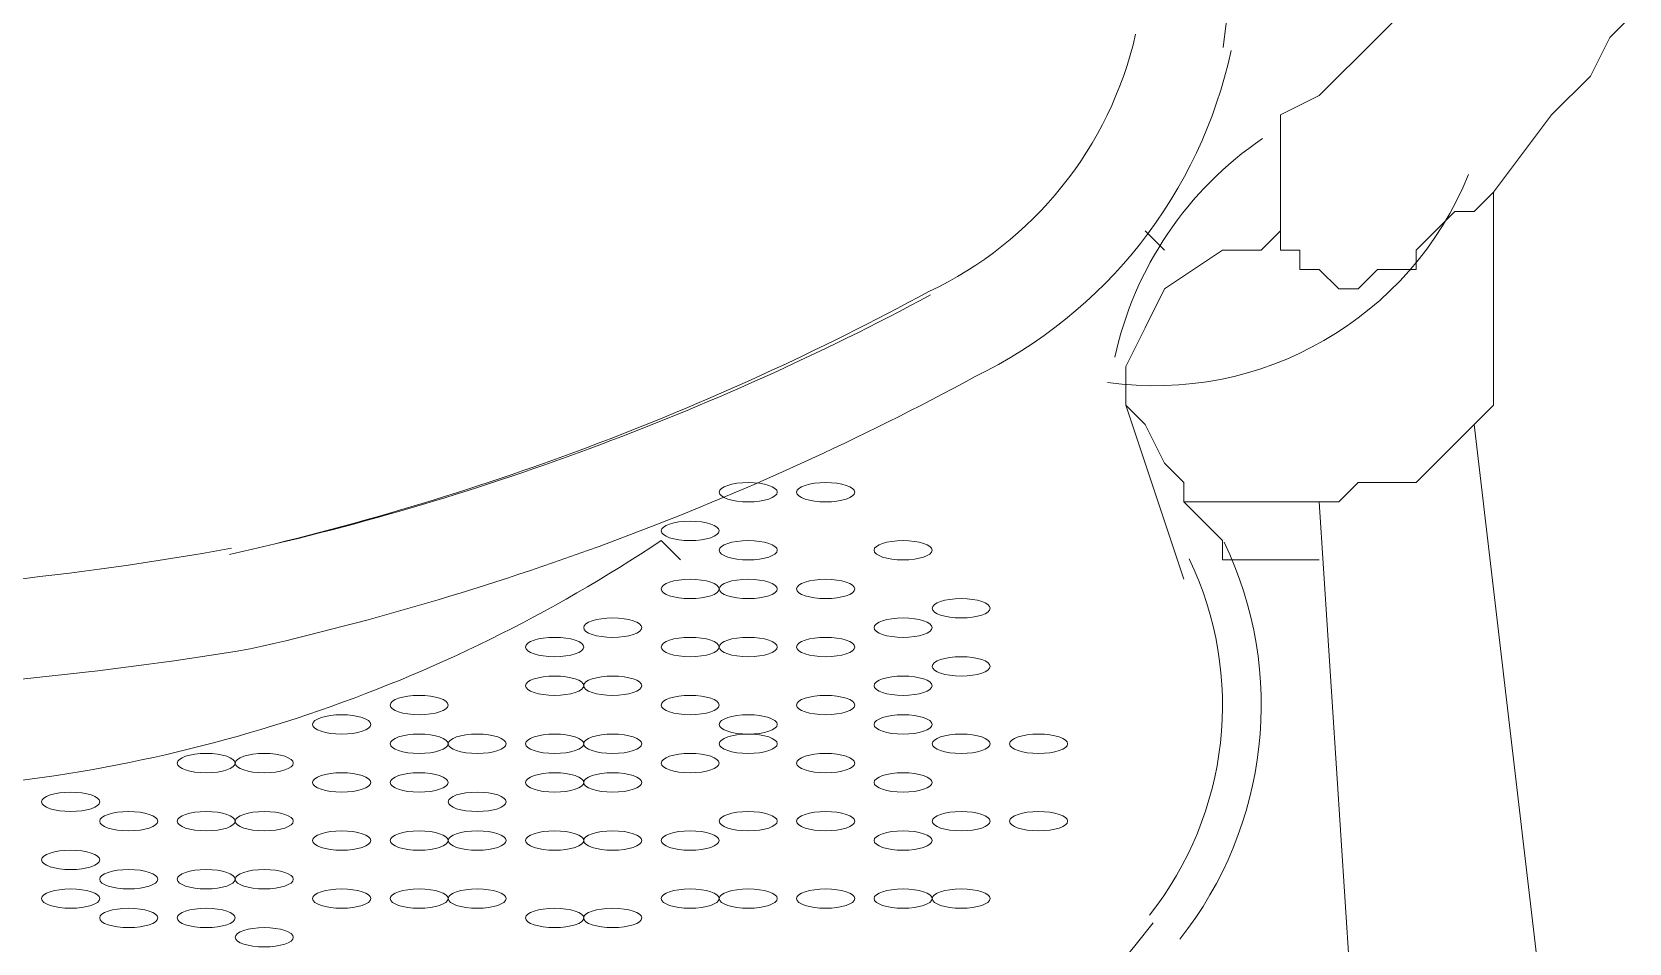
# Model space of a CAD drawing. Header units: metres. Extents: x 29 to 86.9, y -23.2 to 39.7.
# Drawn here: x 75.1351 to 75.3368, y -15.9126 to -15.7975 of the extents above; entities that cross this region are included whole.
import ezdxf

# ---------------------------------------------------------------- set-up
doc = ezdxf.new("R2010")
doc.units = ezdxf.units.M
doc.header["$LTSCALE"] = 100
doc.layers.get('0').update_dxf_attribs({"color": 254})
doc.layers.add('Arqui', color=8, linetype='Continuous', lineweight=0)

# ---------------------------------------------------------------- blocks, each defined once
blk = doc.blocks.new('A$C9582355f')
at = {"layer": 'Arqui'}
for points in [[(46.31015313276561, 7.341359911394193), (46.31015313276561, 7.343805511393839), (46.31015313276561, 7.348696711394041), (46.31015313276561, 7.351142311394142), (46.31015313276561, 7.356033511393889), (46.31504433276558, 7.35847911139399), (46.32238113276554, 7.365815911393838), (46.32727233276552, 7.37070711139404), (46.32971793276562, 7.373152711394141), (46.33460913276559, 7.373152711394141), (46.33950033276557, 7.375598311394242)], [(46.33705473276558, 7.34625111139394), (46.34439153276554, 7.356033511393889), (46.34928273276552, 7.360924711394091), (46.35172833276562, 7.365815911393838), (46.3541739327656, 7.368261511393939)], [(46.29547953276557, 7.338914311394092), (46.29303393276558, 7.341359911394193)], [(46.29792513276556, 7.297339111394194), (46.29058833276559, 7.319349511394194)], [(46.34439153276554, 7.233753511393843), (46.33460913276559, 7.316903911394093)], [(46.29792513276556, 7.307121511394143), (46.30037073276554, 7.304675911394042), (46.30281633276553, 7.302230311393942), (46.30281633276553, 7.299784711393841), (46.30526193276552, 7.299784711393841), (46.31015313276561, 7.299784711393841), (46.31504433276558, 7.299784711393841)]]:
    blk.add_lwpolyline(points, dxfattribs=at)
for points in [[(46.17736967206162, 7.300482245425883, 0.06904268617287299), (46.26593971730955, 7.333269377474153, -0.06904268617287299), (46.17736967206162, 7.300482245425883, 0.06904268617287299), (46.26573034949359, 7.333708631690115, 0.2302038230454026), (46.29184189841357, 7.36622518255399)], [(46.11808769220562, 7.282841301122062, 0.03702395519678407), (46.17999849641359, 7.288540160522189, 0.06904277544357676), (46.27147557746952, 7.322902185601833, 0.2305320559288363), (46.30390504051758, 7.364141947105963)], [(46.34185791242868, 7.233919795995007, -1.027903158024947), (46.31993553276556, 7.231307911394197), (46.31504433276558, 7.307121511394143)], [(46.23433953276555, 7.299784711393841), (46.23189393276556, 7.302230311393942, -0.133327439036073), (46.13842559527762, 7.270730689921947)]]:
    blk.add_lwpolyline(points, format="xyb", dxfattribs=at)
blk.add_lwpolyline([(46.33705473276558, 7.34625111139394), (46.33705473276558, 7.32179511139384), (46.33705473276558, 7.319349511394194), (46.33460913276559, 7.316903911394093), (46.32971793276562, 7.312012711393891), (46.32727233276552, 7.309567111394244), (46.32238113276554, 7.309567111394244), (46.31993553276556, 7.309567111394244), (46.31748993276557, 7.307121511394143), (46.31504433276558, 7.307121511394143), (46.31015313276561, 7.307121511394143), (46.30526193276552, 7.307121511394143), (46.29792513276556, 7.307121511394143), (46.29792513276556, 7.309567111394244), (46.29547953276557, 7.312012711393891), (46.29303393276558, 7.316903911394093), (46.29058833276559, 7.319349511394194), (46.29058833276559, 7.32179511139384), (46.29058833276559, 7.324240711393941), (46.29303393276558, 7.329131911394143), (46.29547953276557, 7.33402311139389), (46.30281633276553, 7.338914311394092), (46.30770753276562, 7.338914311394092), (46.31015313276561, 7.341359911394193), (46.31015313276561, 7.338914311394092), (46.31259873276559, 7.338914311394092), (46.31259873276559, 7.336468711393991), (46.31504433276558, 7.336468711393991), (46.31748993276557, 7.33402311139389), (46.31993553276556, 7.33402311139389), (46.32238113276554, 7.336468711393991), (46.32727233276552, 7.336468711393991), (46.32727233276552, 7.338914311394092), (46.32971793276562, 7.341359911394193), (46.33216353276561, 7.343805511393839), (46.33460913276559, 7.343805511393839)], close=True, dxfattribs=at)
blk.add_lwpolyline([(46.11773369160557, 7.295064165361964, 0.03702424981646959), (46.17763604681357, 7.301254150153909, -0.03702424981646959)], format="xyb", close=True, dxfattribs=at)
for centre, radius, start, end in [((44.4625050981544, 7.596925139991981), 1.854984880257727, 352.8039437103953, 359.5880114916212), ((46.33338627903498, 7.31568114078209), 0.04524353822598645, 124.3212610776722, 167.5634991541988), ((46.29425671151915, 7.364593122325914), 0.04279801544114577, 261.9525491288037, 337.8845305623906), ((46.2600183615055, 7.281442697629245), 0.04768917459653335, 321.6577184456532, 25.58718994616228), ((46.26001831884986, 7.281442692658857), 0.04279800939919734, 321.6577388140253, 25.58716854024325), ((46.12306475333838, 7.386603461694449), 0.2164355538806353, 265.2209385879138, 322.1850642863625)]:
    blk.add_arc(centre, radius, start, end, dxfattribs=at)
for points in [[(46.24289913276556, 7.309567111394244), (46.24087312435762, 7.309567111394244), (46.23923073276552, 7.309019639378221), (46.23923073276552, 7.308344311394194)], [(46.23923073276552, 7.308344311394194), (46.23923073276552, 7.307668983410167), (46.24087312435762, 7.307121511394143), (46.24289913276556, 7.307121511394143)], [(46.2465675327656, 7.308344311394194), (46.2465675327656, 7.309019639378221), (46.24492514117361, 7.309567111394244), (46.24289913276556, 7.309567111394244)], [(46.24289913276556, 7.307121511394143), (46.24492514117361, 7.307121511394143), (46.2465675327656, 7.307668983410167), (46.2465675327656, 7.308344311394194)], [(46.25268153276562, 7.309567111394244), (46.25065552435757, 7.309567111394244), (46.24901313276558, 7.309019639378221), (46.24901313276558, 7.308344311394194)], [(46.24901313276558, 7.308344311394194), (46.24901313276558, 7.307668983410167), (46.25065552435757, 7.307121511394143), (46.25268153276562, 7.307121511394143)], [(46.25634993276554, 7.308344311394194), (46.25634993276554, 7.309019639378221), (46.25470754117356, 7.309567111394244), (46.25268153276562, 7.309567111394244)], [(46.25268153276562, 7.307121511394143), (46.25470754117356, 7.307121511394143), (46.25634993276554, 7.307668983410167), (46.25634993276554, 7.308344311394194)], [(46.2355623327656, 7.304675911394042), (46.23353632435754, 7.304675911394042), (46.23189393276556, 7.304128439378019), (46.23189393276556, 7.303453111393992)], [(46.23923073276552, 7.303453111393992), (46.23923073276552, 7.304128439378019), (46.23758834117353, 7.304675911394042), (46.2355623327656, 7.304675911394042)], [(46.23189393276556, 7.303453111393992), (46.23189393276556, 7.302777783409965), (46.23353632435754, 7.302230311393942), (46.2355623327656, 7.302230311393942)], [(46.2355623327656, 7.302230311393942), (46.23758834117353, 7.302230311393942), (46.23923073276552, 7.302777783409965), (46.23923073276552, 7.303453111393992)], [(46.24289913276556, 7.302230311393942), (46.24087312435762, 7.302230311393942), (46.23923073276552, 7.301682839377918), (46.23923073276552, 7.301007511393891)], [(46.2465675327656, 7.301007511393891), (46.2465675327656, 7.301682839377918), (46.24492514117361, 7.302230311393942), (46.24289913276556, 7.302230311393942)], [(46.26246393276557, 7.302230311393942), (46.26043792435752, 7.302230311393942), (46.25879553276553, 7.301682839377918), (46.25879553276553, 7.301007511393891)], [(46.26613233276561, 7.301007511393891), (46.26613233276561, 7.301682839377918), (46.26448994117362, 7.302230311393942), (46.26246393276557, 7.302230311393942)], [(46.23923073276552, 7.301007511393891), (46.23923073276552, 7.300332183409864), (46.24087312435762, 7.299784711393841), (46.24289913276556, 7.299784711393841)], [(46.24289913276556, 7.299784711393841), (46.24492514117361, 7.299784711393841), (46.2465675327656, 7.300332183409864), (46.2465675327656, 7.301007511393891)], [(46.25879553276553, 7.301007511393891), (46.25879553276553, 7.300332183409864), (46.26043792435752, 7.299784711393841), (46.26246393276557, 7.299784711393841)], [(46.26246393276557, 7.299784711393841), (46.26448994117362, 7.299784711393841), (46.26613233276561, 7.300332183409864), (46.26613233276561, 7.301007511393891)], [(46.2355623327656, 7.297339111394194), (46.23353632435754, 7.297339111394194), (46.23189393276556, 7.296791639378171), (46.23189393276556, 7.296116311394144)], [(46.23189393276556, 7.296116311394144), (46.23189393276556, 7.295440983410117), (46.23353632435754, 7.294893511394093), (46.2355623327656, 7.294893511394093)], [(46.23923073276552, 7.296116311394144), (46.23923073276552, 7.296791639378171), (46.23758834117353, 7.297339111394194), (46.2355623327656, 7.297339111394194)], [(46.2355623327656, 7.294893511394093), (46.23758834117353, 7.294893511394093), (46.23923073276552, 7.295440983410117), (46.23923073276552, 7.296116311394144)], [(46.24289913276556, 7.297339111394194), (46.24087312435762, 7.297339111394194), (46.23923073276552, 7.296791639378171), (46.23923073276552, 7.296116311394144)], [(46.23923073276552, 7.296116311394144), (46.23923073276552, 7.295440983410117), (46.24087312435762, 7.294893511394093), (46.24289913276556, 7.294893511394093)], [(46.2465675327656, 7.296116311394144), (46.2465675327656, 7.296791639378171), (46.24492514117361, 7.297339111394194), (46.24289913276556, 7.297339111394194)], [(46.24289913276556, 7.294893511394093), (46.24492514117361, 7.294893511394093), (46.2465675327656, 7.295440983410117), (46.2465675327656, 7.296116311394144)], [(46.25268153276562, 7.297339111394194), (46.25065552435757, 7.297339111394194), (46.24901313276558, 7.296791639378171), (46.24901313276558, 7.296116311394144)], [(46.24901313276558, 7.296116311394144), (46.24901313276558, 7.295440983410117), (46.25065552435757, 7.294893511394093), (46.25268153276562, 7.294893511394093)], [(46.25634993276554, 7.296116311394144), (46.25634993276554, 7.296791639378171), (46.25470754117356, 7.297339111394194), (46.25268153276562, 7.297339111394194)], [(46.25268153276562, 7.294893511394093), (46.25470754117356, 7.294893511394093), (46.25634993276554, 7.295440983410117), (46.25634993276554, 7.296116311394144)], [(46.26980073276553, 7.294893511394093), (46.26777472435759, 7.294893511394093), (46.26613233276561, 7.29434603937807), (46.26613233276561, 7.293670711394043)], [(46.27346913276557, 7.293670711394043), (46.27346913276557, 7.29434603937807), (46.27182674117358, 7.294893511394093), (46.26980073276553, 7.294893511394093)], [(46.22577993276553, 7.292447911393992), (46.2237539243576, 7.292447911393992), (46.22211153276561, 7.291900439377969), (46.22211153276561, 7.291225111393942)], [(46.22944833276557, 7.291225111393942), (46.22944833276557, 7.291900439377969), (46.22780594117359, 7.292447911393992), (46.22577993276553, 7.292447911393992)], [(46.26246393276557, 7.292447911393992), (46.26043792435752, 7.292447911393992), (46.25879553276553, 7.291900439377969), (46.25879553276553, 7.291225111393942)], [(46.26613233276561, 7.291225111393942), (46.26613233276561, 7.291900439377969), (46.26448994117362, 7.292447911393992), (46.26246393276557, 7.292447911393992)], [(46.26613233276561, 7.293670711394043), (46.26613233276561, 7.292995383410016), (46.26777472435759, 7.292447911393992), (46.26980073276553, 7.292447911393992)], [(46.26980073276553, 7.292447911393992), (46.27182674117358, 7.292447911393992), (46.27346913276557, 7.292995383410016), (46.27346913276557, 7.293670711394043)], [(46.21844313276557, 7.290002311393891), (46.21641712435752, 7.290002311393891), (46.21477473276553, 7.289454839377868), (46.21477473276553, 7.288779511393841)], [(46.22211153276561, 7.288779511393841), (46.22211153276561, 7.289454839377868), (46.22046914117351, 7.290002311393891), (46.21844313276557, 7.290002311393891)], [(46.22211153276561, 7.291225111393942), (46.22211153276561, 7.290549783409915), (46.2237539243576, 7.290002311393891), (46.22577993276553, 7.290002311393891)], [(46.22577993276553, 7.290002311393891), (46.22780594117359, 7.290002311393891), (46.22944833276557, 7.290549783409915), (46.22944833276557, 7.291225111393942)], [(46.2355623327656, 7.290002311393891), (46.23353632435754, 7.290002311393891), (46.23189393276556, 7.289454839377868), (46.23189393276556, 7.288779511393841)], [(46.23923073276552, 7.288779511393841), (46.23923073276552, 7.289454839377868), (46.23758834117353, 7.290002311393891), (46.2355623327656, 7.290002311393891)], [(46.24289913276556, 7.290002311393891), (46.24087312435762, 7.290002311393891), (46.23923073276552, 7.289454839377868), (46.23923073276552, 7.288779511393841)], [(46.2465675327656, 7.288779511393841), (46.2465675327656, 7.289454839377868), (46.24492514117361, 7.290002311393891), (46.24289913276556, 7.290002311393891)], [(46.25268153276562, 7.290002311393891), (46.25065552435757, 7.290002311393891), (46.24901313276558, 7.289454839377868), (46.24901313276558, 7.288779511393841)], [(46.25634993276554, 7.288779511393841), (46.25634993276554, 7.289454839377868), (46.25470754117356, 7.290002311393891), (46.25268153276562, 7.290002311393891)], [(46.25879553276553, 7.291225111393942), (46.25879553276553, 7.290549783409915), (46.26043792435752, 7.290002311393891), (46.26246393276557, 7.290002311393891)], [(46.26246393276557, 7.290002311393891), (46.26448994117362, 7.290002311393891), (46.26613233276561, 7.290549783409915), (46.26613233276561, 7.291225111393942)], [(46.21477473276553, 7.288779511393841), (46.21477473276553, 7.288104183409814), (46.21641712435752, 7.287556711394245), (46.21844313276557, 7.287556711394245)], [(46.21844313276557, 7.287556711394245), (46.22046914117351, 7.287556711394245), (46.22211153276561, 7.288104183409814), (46.22211153276561, 7.288779511393841)], [(46.23189393276556, 7.288779511393841), (46.23189393276556, 7.288104183409814), (46.23353632435754, 7.287556711394245), (46.2355623327656, 7.287556711394245)], [(46.2355623327656, 7.287556711394245), (46.23758834117353, 7.287556711394245), (46.23923073276552, 7.288104183409814), (46.23923073276552, 7.288779511393841)], [(46.23923073276552, 7.288779511393841), (46.23923073276552, 7.288104183409814), (46.24087312435762, 7.287556711394245), (46.24289913276556, 7.287556711394245)], [(46.24289913276556, 7.287556711394245), (46.24492514117361, 7.287556711394245), (46.2465675327656, 7.288104183409814), (46.2465675327656, 7.288779511393841)], [(46.24901313276558, 7.288779511393841), (46.24901313276558, 7.288104183409814), (46.25065552435757, 7.287556711394245), (46.25268153276562, 7.287556711394245)], [(46.25268153276562, 7.287556711394245), (46.25470754117356, 7.287556711394245), (46.25634993276554, 7.288104183409814), (46.25634993276554, 7.288779511393841)], [(46.26980073276553, 7.287556711394245), (46.26777472435759, 7.287556711394245), (46.26613233276561, 7.287009239378222), (46.26613233276561, 7.286333911394195)], [(46.26613233276561, 7.286333911394195), (46.26613233276561, 7.285658583410168), (46.26777472435759, 7.285111111394144), (46.26980073276553, 7.285111111394144)], [(46.27346913276557, 7.286333911394195), (46.27346913276557, 7.287009239378222), (46.27182674117358, 7.287556711394245), (46.26980073276553, 7.287556711394245)], [(46.26980073276553, 7.285111111394144), (46.27182674117358, 7.285111111394144), (46.27346913276557, 7.285658583410168), (46.27346913276557, 7.286333911394195)], [(46.21844313276557, 7.285111111394144), (46.21641712435752, 7.285111111394144), (46.21477473276553, 7.284563639378121), (46.21477473276553, 7.283888311394094)], [(46.21477473276553, 7.283888311394094), (46.21477473276553, 7.283212983410067), (46.21641712435752, 7.282665511394043), (46.21844313276557, 7.282665511394043)], [(46.22211153276561, 7.283888311394094), (46.22211153276561, 7.284563639378121), (46.22046914117351, 7.285111111394144), (46.21844313276557, 7.285111111394144)], [(46.21844313276557, 7.282665511394043), (46.22046914117351, 7.282665511394043), (46.22211153276561, 7.283212983410067), (46.22211153276561, 7.283888311394094)], [(46.22577993276553, 7.285111111394144), (46.2237539243576, 7.285111111394144), (46.22211153276561, 7.284563639378121), (46.22211153276561, 7.283888311394094)], [(46.22211153276561, 7.283888311394094), (46.22211153276561, 7.283212983410067), (46.2237539243576, 7.282665511394043), (46.22577993276553, 7.282665511394043)], [(46.22944833276557, 7.283888311394094), (46.22944833276557, 7.284563639378121), (46.22780594117359, 7.285111111394144), (46.22577993276553, 7.285111111394144)], [(46.22577993276553, 7.282665511394043), (46.22780594117359, 7.282665511394043), (46.22944833276557, 7.283212983410067), (46.22944833276557, 7.283888311394094)], [(46.26246393276557, 7.285111111394144), (46.26043792435752, 7.285111111394144), (46.25879553276553, 7.284563639378121), (46.25879553276553, 7.283888311394094)], [(46.25879553276553, 7.283888311394094), (46.25879553276553, 7.283212983410067), (46.26043792435752, 7.282665511394043), (46.26246393276557, 7.282665511394043)], [(46.26613233276561, 7.283888311394094), (46.26613233276561, 7.284563639378121), (46.26448994117362, 7.285111111394144), (46.26246393276557, 7.285111111394144)], [(46.26246393276557, 7.282665511394043), (46.26448994117362, 7.282665511394043), (46.26613233276561, 7.283212983410067), (46.26613233276561, 7.283888311394094)], [(46.20132393276555, 7.282665511394043), (46.19929792435761, 7.282665511394043), (46.19765553276562, 7.28211803937802), (46.19765553276562, 7.281442711393993)], [(46.20499233276558, 7.281442711393993), (46.20499233276558, 7.28211803937802), (46.2033499411736, 7.282665511394043), (46.20132393276555, 7.282665511394043)], [(46.2355623327656, 7.282665511394043), (46.23353632435754, 7.282665511394043), (46.23189393276556, 7.28211803937802), (46.23189393276556, 7.281442711393993)], [(46.23923073276552, 7.281442711393993), (46.23923073276552, 7.28211803937802), (46.23758834117353, 7.282665511394043), (46.2355623327656, 7.282665511394043)], [(46.25268153276562, 7.282665511394043), (46.25065552435757, 7.282665511394043), (46.24901313276558, 7.28211803937802), (46.24901313276558, 7.281442711393993)], [(46.25634993276554, 7.281442711393993), (46.25634993276554, 7.28211803937802), (46.25470754117356, 7.282665511394043), (46.25268153276562, 7.282665511394043)], [(46.1915415327656, 7.280219911393942), (46.18951552435755, 7.280219911393942), (46.18787313276556, 7.279672439377919), (46.18787313276556, 7.278997111393892)], [(46.19520993276552, 7.278997111393892), (46.19520993276552, 7.279672439377919), (46.19356754117354, 7.280219911393942), (46.1915415327656, 7.280219911393942)], [(46.19765553276562, 7.281442711393993), (46.19765553276562, 7.280767383409966), (46.19929792435761, 7.280219911393942), (46.20132393276555, 7.280219911393942)], [(46.20132393276555, 7.280219911393942), (46.2033499411736, 7.280219911393942), (46.20499233276558, 7.280767383409966), (46.20499233276558, 7.281442711393993)], [(46.23189393276556, 7.281442711393993), (46.23189393276556, 7.280767383409966), (46.23353632435754, 7.280219911393942), (46.2355623327656, 7.280219911393942)], [(46.2355623327656, 7.280219911393942), (46.23758834117353, 7.280219911393942), (46.23923073276552, 7.280767383409966), (46.23923073276552, 7.281442711393993)], [(46.24289913276556, 7.280219911393942), (46.24087312435762, 7.280219911393942), (46.23923073276552, 7.279672439377919), (46.23923073276552, 7.278997111393892)], [(46.2465675327656, 7.278997111393892), (46.2465675327656, 7.279672439377919), (46.24492514117361, 7.280219911393942), (46.24289913276556, 7.280219911393942)], [(46.24901313276558, 7.281442711393993), (46.24901313276558, 7.280767383409966), (46.25065552435757, 7.280219911393942), (46.25268153276562, 7.280219911393942)], [(46.25268153276562, 7.280219911393942), (46.25470754117356, 7.280219911393942), (46.25634993276554, 7.280767383409966), (46.25634993276554, 7.281442711393993)], [(46.26246393276557, 7.280219911393942), (46.26043792435752, 7.280219911393942), (46.25879553276553, 7.279672439377919), (46.25879553276553, 7.278997111393892)], [(46.26613233276561, 7.278997111393892), (46.26613233276561, 7.279672439377919), (46.26448994117362, 7.280219911393942), (46.26246393276557, 7.280219911393942)], [(46.18787313276556, 7.278997111393892), (46.18787313276556, 7.278321783409865), (46.18951552435755, 7.277774311393841), (46.1915415327656, 7.277774311393841)], [(46.1915415327656, 7.277774311393841), (46.19356754117354, 7.277774311393841), (46.19520993276552, 7.278321783409865), (46.19520993276552, 7.278997111393892)], [(46.20132393276555, 7.277774311393841), (46.19929792435761, 7.277774311393841), (46.19765553276562, 7.277226839377818), (46.19765553276562, 7.276551511394246)], [(46.20499233276558, 7.276551511394246), (46.20499233276558, 7.277226839377818), (46.2033499411736, 7.277774311393841), (46.20132393276555, 7.277774311393841)], [(46.20866073276562, 7.277774311393841), (46.20663472435757, 7.277774311393841), (46.20499233276558, 7.277226839377818), (46.20499233276558, 7.276551511394246)], [(46.21232913276555, 7.276551511394246), (46.21232913276555, 7.277226839377818), (46.21068674117356, 7.277774311393841), (46.20866073276562, 7.277774311393841)], [(46.21844313276557, 7.277774311393841), (46.21641712435752, 7.277774311393841), (46.21477473276553, 7.277226839377818), (46.21477473276553, 7.276551511394246)], [(46.22211153276561, 7.276551511394246), (46.22211153276561, 7.277226839377818), (46.22046914117351, 7.277774311393841), (46.21844313276557, 7.277774311393841)], [(46.22577993276553, 7.277774311393841), (46.2237539243576, 7.277774311393841), (46.22211153276561, 7.277226839377818), (46.22211153276561, 7.276551511394246)], [(46.22944833276557, 7.276551511394246), (46.22944833276557, 7.277226839377818), (46.22780594117359, 7.277774311393841), (46.22577993276553, 7.277774311393841)], [(46.23923073276552, 7.278997111393892), (46.23923073276552, 7.278321783409865), (46.24087312435762, 7.277774311393841), (46.24289913276556, 7.277774311393841)], [(46.24289913276556, 7.277774311393841), (46.24087312435762, 7.277774311393841), (46.23923073276552, 7.277226839377818), (46.23923073276552, 7.276551511394246)], [(46.24289913276556, 7.277774311393841), (46.24492514117361, 7.277774311393841), (46.2465675327656, 7.278321783409865), (46.2465675327656, 7.278997111393892)], [(46.2465675327656, 7.276551511394246), (46.2465675327656, 7.277226839377818), (46.24492514117361, 7.277774311393841), (46.24289913276556, 7.277774311393841)], [(46.25879553276553, 7.278997111393892), (46.25879553276553, 7.278321783409865), (46.26043792435752, 7.277774311393841), (46.26246393276557, 7.277774311393841)], [(46.26246393276557, 7.277774311393841), (46.26448994117362, 7.277774311393841), (46.26613233276561, 7.278321783409865), (46.26613233276561, 7.278997111393892)], [(46.26980073276553, 7.277774311393841), (46.26777472435759, 7.277774311393841), (46.26613233276561, 7.277226839377818), (46.26613233276561, 7.276551511394246)], [(46.27346913276557, 7.276551511394246), (46.27346913276557, 7.277226839377818), (46.27182674117358, 7.277774311393841), (46.26980073276553, 7.277774311393841)], [(46.27958313276559, 7.277774311393841), (46.27755712435754, 7.277774311393841), (46.27591473276556, 7.277226839377818), (46.27591473276556, 7.276551511394246)], [(46.28325153276552, 7.276551511394246), (46.28325153276552, 7.277226839377818), (46.28160914117353, 7.277774311393841), (46.27958313276559, 7.277774311393841)], [(46.19765553276562, 7.276551511394246), (46.19765553276562, 7.275876183410219), (46.19929792435761, 7.275328711394195), (46.20132393276555, 7.275328711394195)], [(46.20132393276555, 7.275328711394195), (46.2033499411736, 7.275328711394195), (46.20499233276558, 7.275876183410219), (46.20499233276558, 7.276551511394246)], [(46.20499233276558, 7.276551511394246), (46.20499233276558, 7.275876183410219), (46.20663472435757, 7.275328711394195), (46.20866073276562, 7.275328711394195)], [(46.20866073276562, 7.275328711394195), (46.21068674117356, 7.275328711394195), (46.21232913276555, 7.275876183410219), (46.21232913276555, 7.276551511394246)], [(46.21477473276553, 7.276551511394246), (46.21477473276553, 7.275876183410219), (46.21641712435752, 7.275328711394195), (46.21844313276557, 7.275328711394195)], [(46.21844313276557, 7.275328711394195), (46.22046914117351, 7.275328711394195), (46.22211153276561, 7.275876183410219), (46.22211153276561, 7.276551511394246)], [(46.22211153276561, 7.276551511394246), (46.22211153276561, 7.275876183410219), (46.2237539243576, 7.275328711394195), (46.22577993276553, 7.275328711394195)], [(46.22577993276553, 7.275328711394195), (46.22780594117359, 7.275328711394195), (46.22944833276557, 7.275876183410219), (46.22944833276557, 7.276551511394246)], [(46.23923073276552, 7.276551511394246), (46.23923073276552, 7.275876183410219), (46.24087312435762, 7.275328711394195), (46.24289913276556, 7.275328711394195)], [(46.24289913276556, 7.275328711394195), (46.24492514117361, 7.275328711394195), (46.2465675327656, 7.275876183410219), (46.2465675327656, 7.276551511394246)], [(46.26613233276561, 7.276551511394246), (46.26613233276561, 7.275876183410219), (46.26777472435759, 7.275328711394195), (46.26980073276553, 7.275328711394195)], [(46.26980073276553, 7.275328711394195), (46.27182674117358, 7.275328711394195), (46.27346913276557, 7.275876183410219), (46.27346913276557, 7.276551511394246)], [(46.27591473276556, 7.276551511394246), (46.27591473276556, 7.275876183410219), (46.27755712435754, 7.275328711394195), (46.27958313276559, 7.275328711394195)], [(46.27958313276559, 7.275328711394195), (46.28160914117353, 7.275328711394195), (46.28325153276552, 7.275876183410219), (46.28325153276552, 7.276551511394246)], [(46.17442233276557, 7.275328711394195), (46.17239632435752, 7.275328711394195), (46.17075393276554, 7.274781239378171), (46.17075393276554, 7.274105911394145)], [(46.17075393276554, 7.274105911394145), (46.17075393276554, 7.273430583410118), (46.17239632435752, 7.272883111394094), (46.17442233276557, 7.272883111394094)], [(46.17809073276561, 7.274105911394145), (46.17809073276561, 7.274781239378171), (46.17644834117351, 7.275328711394195), (46.17442233276557, 7.275328711394195)], [(46.17442233276557, 7.272883111394094), (46.17644834117351, 7.272883111394094), (46.17809073276561, 7.273430583410118), (46.17809073276561, 7.274105911394145)], [(46.18175913276554, 7.275328711394195), (46.1797331243576, 7.275328711394195), (46.17809073276561, 7.274781239378171), (46.17809073276561, 7.274105911394145)], [(46.17809073276561, 7.274105911394145), (46.17809073276561, 7.273430583410118), (46.1797331243576, 7.272883111394094), (46.18175913276554, 7.272883111394094)], [(46.18542753276557, 7.274105911394145), (46.18542753276557, 7.274781239378171), (46.18378514117359, 7.275328711394195), (46.18175913276554, 7.275328711394195)], [(46.18175913276554, 7.272883111394094), (46.18378514117359, 7.272883111394094), (46.18542753276557, 7.273430583410118), (46.18542753276557, 7.274105911394145)], [(46.2355623327656, 7.275328711394195), (46.23353632435754, 7.275328711394195), (46.23189393276556, 7.274781239378171), (46.23189393276556, 7.274105911394145)], [(46.23189393276556, 7.274105911394145), (46.23189393276556, 7.273430583410118), (46.23353632435754, 7.272883111394094), (46.2355623327656, 7.272883111394094)], [(46.23923073276552, 7.274105911394145), (46.23923073276552, 7.274781239378171), (46.23758834117353, 7.275328711394195), (46.2355623327656, 7.275328711394195)], [(46.2355623327656, 7.272883111394094), (46.23758834117353, 7.272883111394094), (46.23923073276552, 7.273430583410118), (46.23923073276552, 7.274105911394145)], [(46.25268153276562, 7.275328711394195), (46.25065552435757, 7.275328711394195), (46.24901313276558, 7.274781239378171), (46.24901313276558, 7.274105911394145)], [(46.24901313276558, 7.274105911394145), (46.24901313276558, 7.273430583410118), (46.25065552435757, 7.272883111394094), (46.25268153276562, 7.272883111394094)], [(46.25634993276554, 7.274105911394145), (46.25634993276554, 7.274781239378171), (46.25470754117356, 7.275328711394195), (46.25268153276562, 7.275328711394195)], [(46.25268153276562, 7.272883111394094), (46.25470754117356, 7.272883111394094), (46.25634993276554, 7.273430583410118), (46.25634993276554, 7.274105911394145)], [(46.1915415327656, 7.272883111394094), (46.18951552435755, 7.272883111394094), (46.18787313276556, 7.27233563937807), (46.18787313276556, 7.271660311394044)], [(46.18787313276556, 7.271660311394044), (46.18787313276556, 7.270984983410017), (46.18951552435755, 7.270437511393993), (46.1915415327656, 7.270437511393993)], [(46.19520993276552, 7.271660311394044), (46.19520993276552, 7.27233563937807), (46.19356754117354, 7.272883111394094), (46.1915415327656, 7.272883111394094)], [(46.1915415327656, 7.270437511393993), (46.19356754117354, 7.270437511393993), (46.19520993276552, 7.270984983410017), (46.19520993276552, 7.271660311394044)], [(46.20132393276555, 7.272883111394094), (46.19929792435761, 7.272883111394094), (46.19765553276562, 7.27233563937807), (46.19765553276562, 7.271660311394044)], [(46.19765553276562, 7.271660311394044), (46.19765553276562, 7.270984983410017), (46.19929792435761, 7.270437511393993), (46.20132393276555, 7.270437511393993)], [(46.20499233276558, 7.271660311394044), (46.20499233276558, 7.27233563937807), (46.2033499411736, 7.272883111394094), (46.20132393276555, 7.272883111394094)], [(46.20132393276555, 7.270437511393993), (46.2033499411736, 7.270437511393993), (46.20499233276558, 7.270984983410017), (46.20499233276558, 7.271660311394044)], [(46.21844313276557, 7.272883111394094), (46.21641712435752, 7.272883111394094), (46.21477473276553, 7.27233563937807), (46.21477473276553, 7.271660311394044)], [(46.21477473276553, 7.271660311394044), (46.21477473276553, 7.270984983410017), (46.21641712435752, 7.270437511393993), (46.21844313276557, 7.270437511393993)], [(46.22211153276561, 7.271660311394044), (46.22211153276561, 7.27233563937807), (46.22046914117351, 7.272883111394094), (46.21844313276557, 7.272883111394094)], [(46.21844313276557, 7.270437511393993), (46.22046914117351, 7.270437511393993), (46.22211153276561, 7.270984983410017), (46.22211153276561, 7.271660311394044)], [(46.22577993276553, 7.272883111394094), (46.2237539243576, 7.272883111394094), (46.22211153276561, 7.27233563937807), (46.22211153276561, 7.271660311394044)], [(46.22211153276561, 7.271660311394044), (46.22211153276561, 7.270984983410017), (46.2237539243576, 7.270437511393993), (46.22577993276553, 7.270437511393993)], [(46.22944833276557, 7.271660311394044), (46.22944833276557, 7.27233563937807), (46.22780594117359, 7.272883111394094), (46.22577993276553, 7.272883111394094)], [(46.22577993276553, 7.270437511393993), (46.22780594117359, 7.270437511393993), (46.22944833276557, 7.270984983410017), (46.22944833276557, 7.271660311394044)], [(46.26246393276557, 7.272883111394094), (46.26043792435752, 7.272883111394094), (46.25879553276553, 7.27233563937807), (46.25879553276553, 7.271660311394044)], [(46.25879553276553, 7.271660311394044), (46.25879553276553, 7.270984983410017), (46.26043792435752, 7.270437511393993), (46.26246393276557, 7.270437511393993)], [(46.26613233276561, 7.271660311394044), (46.26613233276561, 7.27233563937807), (46.26448994117362, 7.272883111394094), (46.26246393276557, 7.272883111394094)], [(46.26246393276557, 7.270437511393993), (46.26448994117362, 7.270437511393993), (46.26613233276561, 7.270984983410017), (46.26613233276561, 7.271660311394044)], [(46.15730313276555, 7.270437511393993), (46.15527712435761, 7.270437511393993), (46.15363473276551, 7.26989003937797), (46.15363473276551, 7.269214711393943)], [(46.16097153276559, 7.269214711393943), (46.16097153276559, 7.26989003937797), (46.1593291411736, 7.270437511393993), (46.15730313276555, 7.270437511393993)], [(46.20866073276562, 7.270437511393993), (46.20663472435757, 7.270437511393993), (46.20499233276558, 7.26989003937797), (46.20499233276558, 7.269214711393943)], [(46.21232913276555, 7.269214711393943), (46.21232913276555, 7.26989003937797), (46.21068674117356, 7.270437511393993), (46.20866073276562, 7.270437511393993)], [(46.15363473276551, 7.269214711393943), (46.15363473276551, 7.268539383409916), (46.15527712435761, 7.267991911393892), (46.15730313276555, 7.267991911393892)], [(46.15730313276555, 7.267991911393892), (46.1593291411736, 7.267991911393892), (46.16097153276559, 7.268539383409916), (46.16097153276559, 7.269214711393943)], [(46.16463993276562, 7.267991911393892), (46.16261392435757, 7.267991911393892), (46.16097153276559, 7.267444439377869), (46.16097153276559, 7.266769111393842)], [(46.16830833276555, 7.266769111393842), (46.16830833276555, 7.267444439377869), (46.16666594117356, 7.267991911393892), (46.16463993276562, 7.267991911393892)], [(46.17442233276557, 7.267991911393892), (46.17239632435752, 7.267991911393892), (46.17075393276554, 7.267444439377869), (46.17075393276554, 7.266769111393842)], [(46.17809073276561, 7.266769111393842), (46.17809073276561, 7.267444439377869), (46.17644834117351, 7.267991911393892), (46.17442233276557, 7.267991911393892)], [(46.18175913276554, 7.267991911393892), (46.1797331243576, 7.267991911393892), (46.17809073276561, 7.267444439377869), (46.17809073276561, 7.266769111393842)], [(46.18542753276557, 7.266769111393842), (46.18542753276557, 7.267444439377869), (46.18378514117359, 7.267991911393892), (46.18175913276554, 7.267991911393892)], [(46.20499233276558, 7.269214711393943), (46.20499233276558, 7.268539383409916), (46.20663472435757, 7.267991911393892), (46.20866073276562, 7.267991911393892)], [(46.20866073276562, 7.267991911393892), (46.21068674117356, 7.267991911393892), (46.21232913276555, 7.268539383409916), (46.21232913276555, 7.269214711393943)], [(46.24289913276556, 7.267991911393892), (46.24087312435762, 7.267991911393892), (46.23923073276552, 7.267444439377869), (46.23923073276552, 7.266769111393842)], [(46.2465675327656, 7.266769111393842), (46.2465675327656, 7.267444439377869), (46.24492514117361, 7.267991911393892), (46.24289913276556, 7.267991911393892)], [(46.25268153276562, 7.267991911393892), (46.25065552435757, 7.267991911393892), (46.24901313276558, 7.267444439377869), (46.24901313276558, 7.266769111393842)], [(46.25634993276554, 7.266769111393842), (46.25634993276554, 7.267444439377869), (46.25470754117356, 7.267991911393892), (46.25268153276562, 7.267991911393892)], [(46.26980073276553, 7.267991911393892), (46.26777472435759, 7.267991911393892), (46.26613233276561, 7.267444439377869), (46.26613233276561, 7.266769111393842)], [(46.27346913276557, 7.266769111393842), (46.27346913276557, 7.267444439377869), (46.27182674117358, 7.267991911393892), (46.26980073276553, 7.267991911393892)], [(46.27958313276559, 7.267991911393892), (46.27755712435754, 7.267991911393892), (46.27591473276556, 7.267444439377869), (46.27591473276556, 7.266769111393842)], [(46.28325153276552, 7.266769111393842), (46.28325153276552, 7.267444439377869), (46.28160914117353, 7.267991911393892), (46.27958313276559, 7.267991911393892)], [(46.16097153276559, 7.266769111393842), (46.16097153276559, 7.266093783409815), (46.16261392435757, 7.265546311394246), (46.16463993276562, 7.265546311394246)], [(46.16463993276562, 7.265546311394246), (46.16666594117356, 7.265546311394246), (46.16830833276555, 7.266093783409815), (46.16830833276555, 7.266769111393842)], [(46.17075393276554, 7.266769111393842), (46.17075393276554, 7.266093783409815), (46.17239632435752, 7.265546311394246), (46.17442233276557, 7.265546311394246)], [(46.17442233276557, 7.265546311394246), (46.17644834117351, 7.265546311394246), (46.17809073276561, 7.266093783409815), (46.17809073276561, 7.266769111393842)], [(46.17809073276561, 7.266769111393842), (46.17809073276561, 7.266093783409815), (46.1797331243576, 7.265546311394246), (46.18175913276554, 7.265546311394246)], [(46.18175913276554, 7.265546311394246), (46.18378514117359, 7.265546311394246), (46.18542753276557, 7.266093783409815), (46.18542753276557, 7.266769111393842)], [(46.1915415327656, 7.265546311394246), (46.18951552435755, 7.265546311394246), (46.18787313276556, 7.264998839378222), (46.18787313276556, 7.264323511394196)], [(46.19520993276552, 7.264323511394196), (46.19520993276552, 7.264998839378222), (46.19356754117354, 7.265546311394246), (46.1915415327656, 7.265546311394246)], [(46.20132393276555, 7.265546311394246), (46.19929792435761, 7.265546311394246), (46.19765553276562, 7.264998839378222), (46.19765553276562, 7.264323511394196)], [(46.20499233276558, 7.264323511394196), (46.20499233276558, 7.264998839378222), (46.2033499411736, 7.265546311394246), (46.20132393276555, 7.265546311394246)], [(46.20866073276562, 7.265546311394246), (46.20663472435757, 7.265546311394246), (46.20499233276558, 7.264998839378222), (46.20499233276558, 7.264323511394196)], [(46.21232913276555, 7.264323511394196), (46.21232913276555, 7.264998839378222), (46.21068674117356, 7.265546311394246), (46.20866073276562, 7.265546311394246)], [(46.21844313276557, 7.265546311394246), (46.21641712435752, 7.265546311394246), (46.21477473276553, 7.264998839378222), (46.21477473276553, 7.264323511394196)], [(46.22211153276561, 7.264323511394196), (46.22211153276561, 7.264998839378222), (46.22046914117351, 7.265546311394246), (46.21844313276557, 7.265546311394246)], [(46.22577993276553, 7.265546311394246), (46.2237539243576, 7.265546311394246), (46.22211153276561, 7.264998839378222), (46.22211153276561, 7.264323511394196)], [(46.22944833276557, 7.264323511394196), (46.22944833276557, 7.264998839378222), (46.22780594117359, 7.265546311394246), (46.22577993276553, 7.265546311394246)], [(46.2355623327656, 7.265546311394246), (46.23353632435754, 7.265546311394246), (46.23189393276556, 7.264998839378222), (46.23189393276556, 7.264323511394196)], [(46.23923073276552, 7.264323511394196), (46.23923073276552, 7.264998839378222), (46.23758834117353, 7.265546311394246), (46.2355623327656, 7.265546311394246)], [(46.23923073276552, 7.266769111393842), (46.23923073276552, 7.266093783409815), (46.24087312435762, 7.265546311394246), (46.24289913276556, 7.265546311394246)], [(46.24289913276556, 7.265546311394246), (46.24492514117361, 7.265546311394246), (46.2465675327656, 7.266093783409815), (46.2465675327656, 7.266769111393842)], [(46.24901313276558, 7.266769111393842), (46.24901313276558, 7.266093783409815), (46.25065552435757, 7.265546311394246), (46.25268153276562, 7.265546311394246)], [(46.25268153276562, 7.265546311394246), (46.25470754117356, 7.265546311394246), (46.25634993276554, 7.266093783409815), (46.25634993276554, 7.266769111393842)], [(46.26246393276557, 7.265546311394246), (46.26043792435752, 7.265546311394246), (46.25879553276553, 7.264998839378222), (46.25879553276553, 7.264323511394196)], [(46.26613233276561, 7.264323511394196), (46.26613233276561, 7.264998839378222), (46.26448994117362, 7.265546311394246), (46.26246393276557, 7.265546311394246)], [(46.26613233276561, 7.266769111393842), (46.26613233276561, 7.266093783409815), (46.26777472435759, 7.265546311394246), (46.26980073276553, 7.265546311394246)], [(46.26980073276553, 7.265546311394246), (46.27182674117358, 7.265546311394246), (46.27346913276557, 7.266093783409815), (46.27346913276557, 7.266769111393842)], [(46.27591473276556, 7.266769111393842), (46.27591473276556, 7.266093783409815), (46.27755712435754, 7.265546311394246), (46.27958313276559, 7.265546311394246)], [(46.27958313276559, 7.265546311394246), (46.28160914117353, 7.265546311394246), (46.28325153276552, 7.266093783409815), (46.28325153276552, 7.266769111393842)], [(46.18787313276556, 7.264323511394196), (46.18787313276556, 7.263648183410169), (46.18951552435755, 7.263100711394145), (46.1915415327656, 7.263100711394145)], [(46.1915415327656, 7.263100711394145), (46.19356754117354, 7.263100711394145), (46.19520993276552, 7.263648183410169), (46.19520993276552, 7.264323511394196)], [(46.19765553276562, 7.264323511394196), (46.19765553276562, 7.263648183410169), (46.19929792435761, 7.263100711394145), (46.20132393276555, 7.263100711394145)], [(46.20132393276555, 7.263100711394145), (46.2033499411736, 7.263100711394145), (46.20499233276558, 7.263648183410169), (46.20499233276558, 7.264323511394196)], [(46.20499233276558, 7.264323511394196), (46.20499233276558, 7.263648183410169), (46.20663472435757, 7.263100711394145), (46.20866073276562, 7.263100711394145)], [(46.20866073276562, 7.263100711394145), (46.21068674117356, 7.263100711394145), (46.21232913276555, 7.263648183410169), (46.21232913276555, 7.264323511394196)], [(46.21477473276553, 7.264323511394196), (46.21477473276553, 7.263648183410169), (46.21641712435752, 7.263100711394145), (46.21844313276557, 7.263100711394145)], [(46.21844313276557, 7.263100711394145), (46.22046914117351, 7.263100711394145), (46.22211153276561, 7.263648183410169), (46.22211153276561, 7.264323511394196)], [(46.22211153276561, 7.264323511394196), (46.22211153276561, 7.263648183410169), (46.2237539243576, 7.263100711394145), (46.22577993276553, 7.263100711394145)], [(46.22577993276553, 7.263100711394145), (46.22780594117359, 7.263100711394145), (46.22944833276557, 7.263648183410169), (46.22944833276557, 7.264323511394196)], [(46.23189393276556, 7.264323511394196), (46.23189393276556, 7.263648183410169), (46.23353632435754, 7.263100711394145), (46.2355623327656, 7.263100711394145)], [(46.2355623327656, 7.263100711394145), (46.23758834117353, 7.263100711394145), (46.23923073276552, 7.263648183410169), (46.23923073276552, 7.264323511394196)], [(46.25879553276553, 7.264323511394196), (46.25879553276553, 7.263648183410169), (46.26043792435752, 7.263100711394145), (46.26246393276557, 7.263100711394145)], [(46.26246393276557, 7.263100711394145), (46.26448994117362, 7.263100711394145), (46.26613233276561, 7.263648183410169), (46.26613233276561, 7.264323511394196)], [(46.15730313276555, 7.263100711394145), (46.15527712435761, 7.263100711394145), (46.15363473276551, 7.262553239378121), (46.15363473276551, 7.261877911394095)], [(46.15363473276551, 7.261877911394095), (46.15363473276551, 7.261202583410068), (46.15527712435761, 7.260655111394044), (46.15730313276555, 7.260655111394044)], [(46.16097153276559, 7.261877911394095), (46.16097153276559, 7.262553239378121), (46.1593291411736, 7.263100711394145), (46.15730313276555, 7.263100711394145)], [(46.15730313276555, 7.260655111394044), (46.1593291411736, 7.260655111394044), (46.16097153276559, 7.261202583410068), (46.16097153276559, 7.261877911394095)], [(46.16463993276562, 7.260655111394044), (46.16261392435757, 7.260655111394044), (46.16097153276559, 7.26010763937802), (46.16097153276559, 7.259432311393994)], [(46.16097153276559, 7.259432311393994), (46.16097153276559, 7.258756983409967), (46.16261392435757, 7.258209511393943), (46.16463993276562, 7.258209511393943)], [(46.16830833276555, 7.259432311393994), (46.16830833276555, 7.26010763937802), (46.16666594117356, 7.260655111394044), (46.16463993276562, 7.260655111394044)], [(46.16463993276562, 7.258209511393943), (46.16666594117356, 7.258209511393943), (46.16830833276555, 7.258756983409967), (46.16830833276555, 7.259432311393994)], [(46.17442233276557, 7.260655111394044), (46.17239632435752, 7.260655111394044), (46.17075393276554, 7.26010763937802), (46.17075393276554, 7.259432311393994)], [(46.17075393276554, 7.259432311393994), (46.17075393276554, 7.258756983409967), (46.17239632435752, 7.258209511393943), (46.17442233276557, 7.258209511393943)], [(46.17809073276561, 7.259432311393994), (46.17809073276561, 7.26010763937802), (46.17644834117351, 7.260655111394044), (46.17442233276557, 7.260655111394044)], [(46.17442233276557, 7.258209511393943), (46.17644834117351, 7.258209511393943), (46.17809073276561, 7.258756983409967), (46.17809073276561, 7.259432311393994)], [(46.18175913276554, 7.260655111394044), (46.1797331243576, 7.260655111394044), (46.17809073276561, 7.26010763937802), (46.17809073276561, 7.259432311393994)], [(46.17809073276561, 7.259432311393994), (46.17809073276561, 7.258756983409967), (46.1797331243576, 7.258209511393943), (46.18175913276554, 7.258209511393943)], [(46.18542753276557, 7.259432311393994), (46.18542753276557, 7.26010763937802), (46.18378514117359, 7.260655111394044), (46.18175913276554, 7.260655111394044)], [(46.18175913276554, 7.258209511393943), (46.18378514117359, 7.258209511393943), (46.18542753276557, 7.258756983409967), (46.18542753276557, 7.259432311393994)], [(46.15730313276555, 7.258209511393943), (46.15527712435761, 7.258209511393943), (46.15363473276551, 7.257662039377919), (46.15363473276551, 7.256986711393893)], [(46.16097153276559, 7.256986711393893), (46.16097153276559, 7.257662039377919), (46.1593291411736, 7.258209511393943), (46.15730313276555, 7.258209511393943)], [(46.1915415327656, 7.258209511393943), (46.18951552435755, 7.258209511393943), (46.18787313276556, 7.257662039377919), (46.18787313276556, 7.256986711393893)], [(46.19520993276552, 7.256986711393893), (46.19520993276552, 7.257662039377919), (46.19356754117354, 7.258209511393943), (46.1915415327656, 7.258209511393943)], [(46.20132393276555, 7.258209511393943), (46.19929792435761, 7.258209511393943), (46.19765553276562, 7.257662039377919), (46.19765553276562, 7.256986711393893)], [(46.20499233276558, 7.256986711393893), (46.20499233276558, 7.257662039377919), (46.2033499411736, 7.258209511393943), (46.20132393276555, 7.258209511393943)], [(46.20866073276562, 7.258209511393943), (46.20663472435757, 7.258209511393943), (46.20499233276558, 7.257662039377919), (46.20499233276558, 7.256986711393893)], [(46.21232913276555, 7.256986711393893), (46.21232913276555, 7.257662039377919), (46.21068674117356, 7.258209511393943), (46.20866073276562, 7.258209511393943)], [(46.2355623327656, 7.258209511393943), (46.23353632435754, 7.258209511393943), (46.23189393276556, 7.257662039377919), (46.23189393276556, 7.256986711393893)], [(46.23923073276552, 7.256986711393893), (46.23923073276552, 7.257662039377919), (46.23758834117353, 7.258209511393943), (46.2355623327656, 7.258209511393943)], [(46.24289913276556, 7.258209511393943), (46.24087312435762, 7.258209511393943), (46.23923073276552, 7.257662039377919), (46.23923073276552, 7.256986711393893)], [(46.2465675327656, 7.256986711393893), (46.2465675327656, 7.257662039377919), (46.24492514117361, 7.258209511393943), (46.24289913276556, 7.258209511393943)], [(46.25268153276562, 7.258209511393943), (46.25065552435757, 7.258209511393943), (46.24901313276558, 7.257662039377919), (46.24901313276558, 7.256986711393893)], [(46.25634993276554, 7.256986711393893), (46.25634993276554, 7.257662039377919), (46.25470754117356, 7.258209511393943), (46.25268153276562, 7.258209511393943)], [(46.26246393276557, 7.258209511393943), (46.26043792435752, 7.258209511393943), (46.25879553276553, 7.257662039377919), (46.25879553276553, 7.256986711393893)], [(46.26613233276561, 7.256986711393893), (46.26613233276561, 7.257662039377919), (46.26448994117362, 7.258209511393943), (46.26246393276557, 7.258209511393943)], [(46.26980073276553, 7.258209511393943), (46.26777472435759, 7.258209511393943), (46.26613233276561, 7.257662039377919), (46.26613233276561, 7.256986711393893)], [(46.27346913276557, 7.256986711393893), (46.27346913276557, 7.257662039377919), (46.27182674117358, 7.258209511393943), (46.26980073276553, 7.258209511393943)], [(46.15363473276551, 7.256986711393893), (46.15363473276551, 7.256311383409866), (46.15527712435761, 7.255763911393842), (46.15730313276555, 7.255763911393842)], [(46.15730313276555, 7.255763911393842), (46.1593291411736, 7.255763911393842), (46.16097153276559, 7.256311383409866), (46.16097153276559, 7.256986711393893)], [(46.16463993276562, 7.255763911393842), (46.16261392435757, 7.255763911393842), (46.16097153276559, 7.255216439377818), (46.16097153276559, 7.254541111394246)], [(46.16830833276555, 7.254541111394246), (46.16830833276555, 7.255216439377818), (46.16666594117356, 7.255763911393842), (46.16463993276562, 7.255763911393842)], [(46.17442233276557, 7.255763911393842), (46.17239632435752, 7.255763911393842), (46.17075393276554, 7.255216439377818), (46.17075393276554, 7.254541111394246)], [(46.17809073276561, 7.254541111394246), (46.17809073276561, 7.255216439377818), (46.17644834117351, 7.255763911393842), (46.17442233276557, 7.255763911393842)], [(46.18787313276556, 7.256986711393893), (46.18787313276556, 7.256311383409866), (46.18951552435755, 7.255763911393842), (46.1915415327656, 7.255763911393842)], [(46.1915415327656, 7.255763911393842), (46.19356754117354, 7.255763911393842), (46.19520993276552, 7.256311383409866), (46.19520993276552, 7.256986711393893)], [(46.19765553276562, 7.256986711393893), (46.19765553276562, 7.256311383409866), (46.19929792435761, 7.255763911393842), (46.20132393276555, 7.255763911393842)], [(46.20132393276555, 7.255763911393842), (46.2033499411736, 7.255763911393842), (46.20499233276558, 7.256311383409866), (46.20499233276558, 7.256986711393893)], [(46.20499233276558, 7.256986711393893), (46.20499233276558, 7.256311383409866), (46.20663472435757, 7.255763911393842), (46.20866073276562, 7.255763911393842)], [(46.20866073276562, 7.255763911393842), (46.21068674117356, 7.255763911393842), (46.21232913276555, 7.256311383409866), (46.21232913276555, 7.256986711393893)], [(46.21844313276557, 7.255763911393842), (46.21641712435752, 7.255763911393842), (46.21477473276553, 7.255216439377818), (46.21477473276553, 7.254541111394246)], [(46.22211153276561, 7.254541111394246), (46.22211153276561, 7.255216439377818), (46.22046914117351, 7.255763911393842), (46.21844313276557, 7.255763911393842)], [(46.22577993276553, 7.255763911393842), (46.2237539243576, 7.255763911393842), (46.22211153276561, 7.255216439377818), (46.22211153276561, 7.254541111394246)], [(46.22944833276557, 7.254541111394246), (46.22944833276557, 7.255216439377818), (46.22780594117359, 7.255763911393842), (46.22577993276553, 7.255763911393842)], [(46.23189393276556, 7.256986711393893), (46.23189393276556, 7.256311383409866), (46.23353632435754, 7.255763911393842), (46.2355623327656, 7.255763911393842)], [(46.2355623327656, 7.255763911393842), (46.23758834117353, 7.255763911393842), (46.23923073276552, 7.256311383409866), (46.23923073276552, 7.256986711393893)], [(46.23923073276552, 7.256986711393893), (46.23923073276552, 7.256311383409866), (46.24087312435762, 7.255763911393842), (46.24289913276556, 7.255763911393842)], [(46.24289913276556, 7.255763911393842), (46.24492514117361, 7.255763911393842), (46.2465675327656, 7.256311383409866), (46.2465675327656, 7.256986711393893)], [(46.24901313276558, 7.256986711393893), (46.24901313276558, 7.256311383409866), (46.25065552435757, 7.255763911393842), (46.25268153276562, 7.255763911393842)], [(46.25268153276562, 7.255763911393842), (46.25470754117356, 7.255763911393842), (46.25634993276554, 7.256311383409866), (46.25634993276554, 7.256986711393893)], [(46.25879553276553, 7.256986711393893), (46.25879553276553, 7.256311383409866), (46.26043792435752, 7.255763911393842), (46.26246393276557, 7.255763911393842)], [(46.26246393276557, 7.255763911393842), (46.26448994117362, 7.255763911393842), (46.26613233276561, 7.256311383409866), (46.26613233276561, 7.256986711393893)], [(46.26613233276561, 7.256986711393893), (46.26613233276561, 7.256311383409866), (46.26777472435759, 7.255763911393842), (46.26980073276553, 7.255763911393842)], [(46.26980073276553, 7.255763911393842), (46.27182674117358, 7.255763911393842), (46.27346913276557, 7.256311383409866), (46.27346913276557, 7.256986711393893)], [(46.16097153276559, 7.254541111394246), (46.16097153276559, 7.25386578341022), (46.16261392435757, 7.253318311394196), (46.16463993276562, 7.253318311394196)], [(46.16463993276562, 7.253318311394196), (46.16666594117356, 7.253318311394196), (46.16830833276555, 7.25386578341022), (46.16830833276555, 7.254541111394246)], [(46.17075393276554, 7.254541111394246), (46.17075393276554, 7.25386578341022), (46.17239632435752, 7.253318311394196), (46.17442233276557, 7.253318311394196)], [(46.17442233276557, 7.253318311394196), (46.17644834117351, 7.253318311394196), (46.17809073276561, 7.25386578341022), (46.17809073276561, 7.254541111394246)], [(46.21477473276553, 7.254541111394246), (46.21477473276553, 7.25386578341022), (46.21641712435752, 7.253318311394196), (46.21844313276557, 7.253318311394196)], [(46.21844313276557, 7.253318311394196), (46.22046914117351, 7.253318311394196), (46.22211153276561, 7.25386578341022), (46.22211153276561, 7.254541111394246)], [(46.22211153276561, 7.254541111394246), (46.22211153276561, 7.25386578341022), (46.2237539243576, 7.253318311394196), (46.22577993276553, 7.253318311394196)], [(46.22577993276553, 7.253318311394196), (46.22780594117359, 7.253318311394196), (46.22944833276557, 7.25386578341022), (46.22944833276557, 7.254541111394246)], [(46.18175913276554, 7.253318311394196), (46.1797331243576, 7.253318311394196), (46.17809073276561, 7.252770839378172), (46.17809073276561, 7.252095511394145)], [(46.17809073276561, 7.252095511394145), (46.17809073276561, 7.251420183410119), (46.1797331243576, 7.250872711394095), (46.18175913276554, 7.250872711394095)], [(46.18542753276557, 7.252095511394145), (46.18542753276557, 7.252770839378172), (46.18378514117359, 7.253318311394196), (46.18175913276554, 7.253318311394196)], [(46.18175913276554, 7.250872711394095), (46.18378514117359, 7.250872711394095), (46.18542753276557, 7.251420183410119), (46.18542753276557, 7.252095511394145)]]:
    blk.add_open_spline(points, degree=3, dxfattribs=at)

msp = doc.modelspace()

# ---------------------------------------------------------------- block references
msp.add_blockref('A$C9582355f', (28.98266172889876, -23.16396569870889))

doc.saveas('drawing.dxf')
